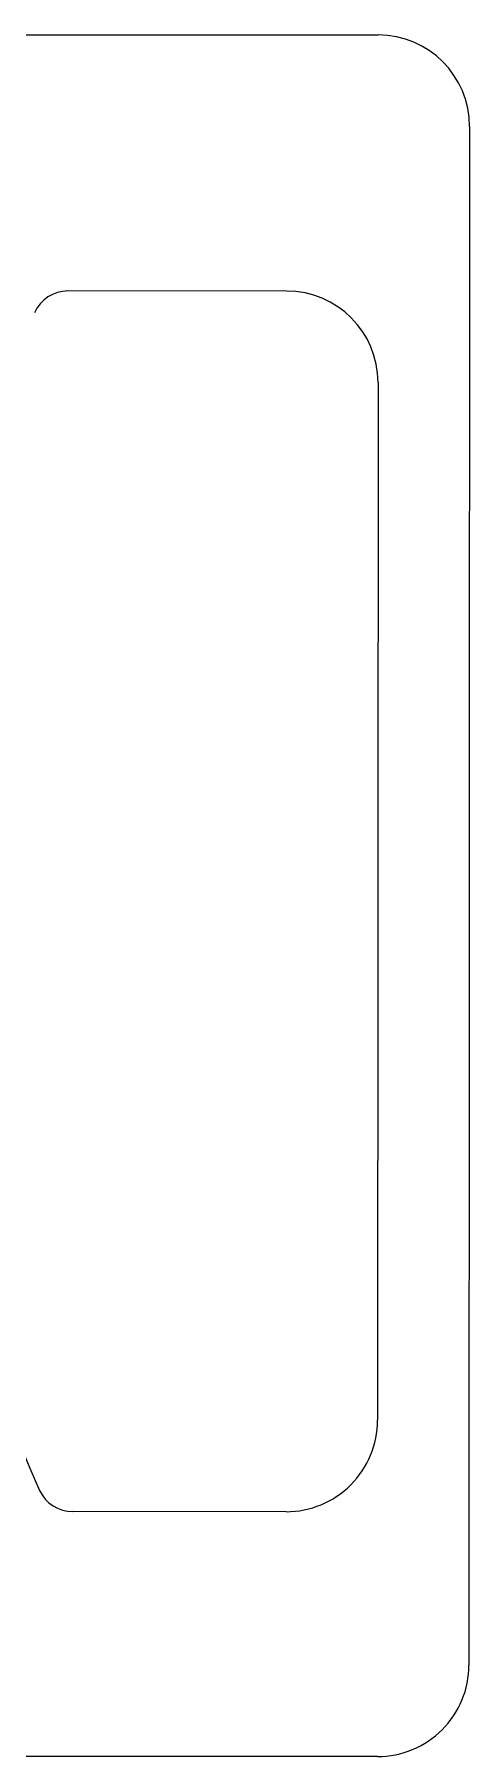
# Model space of a CAD drawing. Header units: millimetres. Extents: x -30782 to 40110, y 35885 to 73818.
# Drawn here: x 27090 to 27292, y 69104 to 69905 of the extents above; entities that cross this region are included whole.
import ezdxf

# ---------------------------------------------------------------- set-up
doc = ezdxf.new("R2010")
doc.units = ezdxf.units.MM

# ---------------------------------------------------------------- blocks, each defined once
blk = doc.blocks.new('A$C32DD204E')
for p, q in [((1063.23, 3385.6, -685.71), (1778.41, 3385.32, -685.71)), ((1020.43, 2690.01, -685.71), (1020.69, 3343.1, -685.71)), ((1182.25, 3343.03, -685.71), (1664.58, 3342.84, -685.71)), ((1820.92, 3342.78, -685.71), (1820.66, 2689.69, -685.71)), ((1139.71, 3300.52, -685.71), (1139.67, 3198.85, -685.71)), ((1707.09, 3300.3, -685.71), (1707.05, 3201.11, -685.71))]:
    blk.add_line(p, q)
for centre, radius, start, end in [((1063.22, 3343.08, -685.71), 42.53, 89.97718, 179.97718), ((1778.39, 3342.79, -685.71), 42.53, 359.97718, 89.97718), ((1182.23, 3300.51, -685.71), 42.53, 89.97718, 179.97718), ((1664.56, 3300.31, -685.71), 42.53, 359.97718, 89.97718), ((1156.68, 3198.84, -685.71), 17.01, 179.97718, 246.26262), ((1690.04, 3201.11, -685.71), 17.01, 294.81829, 359.97718), ((1560.94, 3480.26, -685.71), 324.57, 280.49175, 294.81829)]:
    blk.add_arc(centre, radius, start, end)

msp = doc.modelspace()

# ---------------------------------------------------------------- block references
at = {"rotation": 270}
msp.add_blockref('A$C32DD204E', (23906.42, 70925.12, 685.71), dxfattribs=at)

doc.saveas('drawing.dxf')
